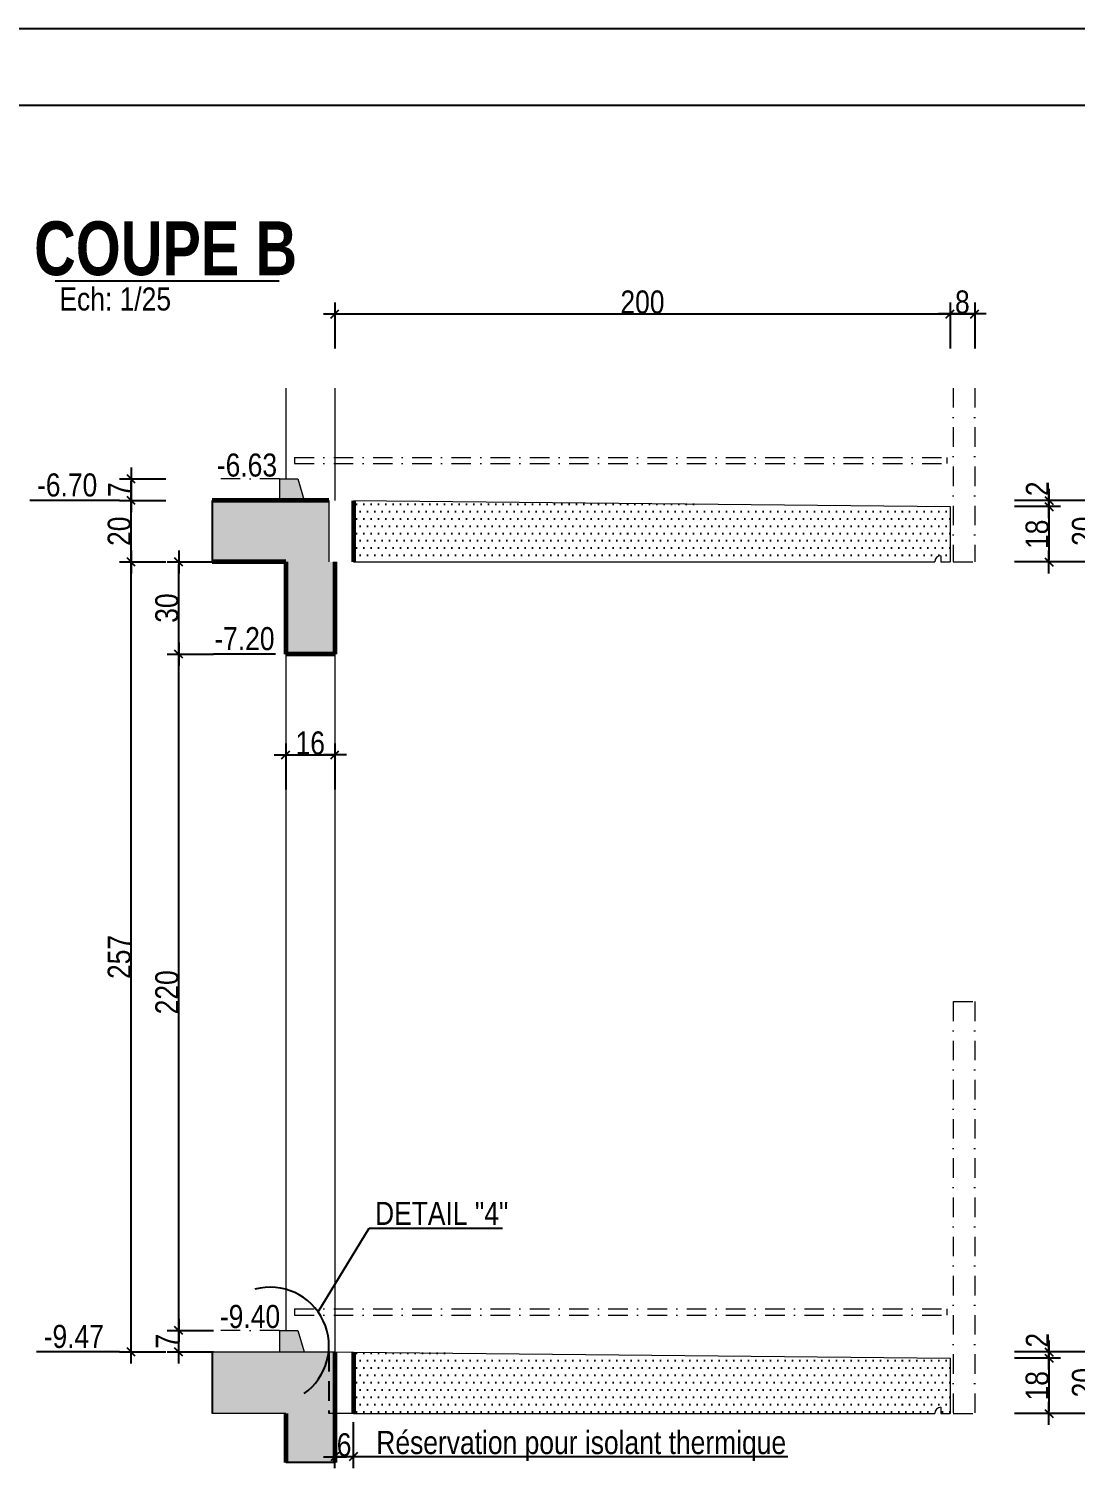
# Model space of a CAD drawing. Header units: millimetres. Extents: x 0 to 26881, y -27198 to -22998.
# Drawn here: x 24419 to 25099, y -23935 to -22998 of the extents above; entities that cross this region are included whole.
import ezdxf
from ezdxf.enums import TextEntityAlignment as Align

# ---------------------------------------------------------------- set-up
doc = ezdxf.new("R2010")
doc.units = ezdxf.units.MM
doc.linetypes.add('CACHEX2', pattern=[19.05, 12.7, -6.35])
doc.linetypes.add('TIRETPTX2', pattern=[50.8, 25.4, -12.7, 0, -12.7])
for name, color, linetype in [('01-Cad  2', 1, 'Continuous'), ('01_cote_gen', 4, 'Continuous'), ('01_linteaux', 2, 'Continuous'), ('01_murs_sup', 2, 'CACHEX2'), ('01_poch_BN', 9, 'Continuous'), ('01_poch_murs', 253, 'Continuous'), ('01_texte', 230, 'Continuous'), ('AA_COTES', 2, 'Continuous')]:
    doc.layers.add(name, color=color, linetype=linetype)
doc.layers.add('01_murs_coup', color=5, linetype='Continuous', lineweight=60)
doc.layers.add('01_tram_axes', color=2, linetype='TIRETPTX2', lineweight=9)
doc.styles.add('ARIAL NA', font='ARIALN.TTF')
doc.styles.add('impact', font='impact.ttf')
doc.styles.add('STYLE2', font='ARIALN.TTF')
doc.dimstyles.new('JB25', dxfattribs={"dimscale": 0.1, "dimtxt": 150, "dimasz": 15, "dimexe": 0.1, "dimexo": 0.1, "dimgap": 0.09, "dimtad": 1, "dimdec": 1, "dimlfac": 0.5, "dimdsep": 46, "dimtxsty": 'STYLE2', "dimblk1": 'BOND_G', "dimblk2": 'BOND_D', "dimsah": 1, "dimcen": 1.5, "dimdle": 0.01, "dimse1": 1, "dimse2": 1, "dimclrd": 4, "dimclre": 2, "dimclrt": 6, "dimazin": 2, "dimtfac": 2.333333, "dimtdec": 1, "dimtix": 1, "dimtmove": 2, "dimatfit": 3, "dimldrblk": 'BOND_G', "dimfxl": 1, "dimtolj": 1, "dimtzin": 0, "dimarcsym": 0})
pattern_1 = [(0, (33.4553, 0), (2.38125, 4.7625), [0, -4.7625])]

# ---------------------------------------------------------------- blocks, each defined once
blk = doc.blocks.new('BOND_G')
at = {"layer": 'AA_COTES', "color": 0}
for p, q in [((0, -5), (0, 15)), ((5, 0), (-5, 0)), ((1.77, 1.77), (-1.77, -1.77))]:
    blk.add_line(p, q, dxfattribs=at)
blk = doc.blocks.new('BOND_D')
at = {"layer": 'AA_COTES', "color": 0}
for p, q in [((5, 0), (-5, 0)), ((-1.77, -1.77), (1.77, 1.77)), ((0, 5), (0, -15))]:
    blk.add_line(p, q, dxfattribs=at)
blk = doc.blocks.new('*D3567')
at = {"layer": '01_cote_gen', "color": 4, "lineweight": -2, "transparency": 16777216}
blk.add_line((24619.11, -23183.96), (25016.11, -23183.96), dxfattribs=at)
at = {"layer": 'Defpoints', "color": 0, "transparency": 16777216}
for p in [(25017.61, -23183.96), (24617.61, -23258.83), (25017.61, -23278.26)]:
    blk.add_point(p, dxfattribs=at)
at = {"layer": '01_cote_gen', "color": 4, "lineweight": -2, "transparency": 16777216, "xscale": 1.5, "yscale": 1.5, "zscale": 1.5, "rotation": 180}
blk.add_blockref('BOND_G', (24617.61, -23183.96), dxfattribs=at)
at = {"layer": '01_cote_gen', "color": 4, "lineweight": -2, "transparency": 16777216, "xscale": 1.5, "yscale": 1.5, "zscale": 1.5}
blk.add_blockref('BOND_D', (25017.61, -23183.96), dxfattribs=at)
at = {"layer": '01_cote_gen', "color": 6, "lineweight": 0, "transparency": 16777216, "insert": (24817.61, -23176.29), "char_height": 15, "attachment_point": 5, "style": 'STYLE2'}
blk.add_mtext('\\A1;200', dxfattribs=at)
blk = doc.blocks.new('*D3576')
at = {"layer": '01_cote_gen', "color": 4, "lineweight": -2, "transparency": 16777216}
blk.add_line((25081.94, -23310.85), (25081.94, -23343.85), dxfattribs=at)
at = {"layer": 'Defpoints', "color": 0, "transparency": 16777216}
for p in [(25017.61, -23309.35), (25017.61, -23345.35), (25081.94, -23345.35)]:
    blk.add_point(p, dxfattribs=at)
at = {"layer": '01_cote_gen', "color": 4, "lineweight": -2, "transparency": 16777216, "xscale": 1.5, "yscale": 1.5, "zscale": 1.5}
for name, p, rotation in [('BOND_G', (25081.94, -23309.35), 90), ('BOND_D', (25081.94, -23345.35), 270)]:
    blk.add_blockref(name, p, dxfattribs=dict(at, rotation=rotation))
at = {"layer": '01_cote_gen', "color": 6, "lineweight": 0, "transparency": 16777216, "insert": (25074.28, -23327.35), "char_height": 15, "attachment_point": 5, "rotation": 90, "style": 'STYLE2'}
blk.add_mtext('\\A1;18', dxfattribs=at)
blk = doc.blocks.new('*D3577')
at = {"layer": '01_cote_gen', "color": 4, "lineweight": -2, "transparency": 16777216}
blk.add_line((25081.94, -23306.85), (25081.94, -23307.85), dxfattribs=at)
at = {"layer": 'Defpoints', "color": 0, "transparency": 16777216}
for p in [(24613.61, -23305.35), (25017.61, -23309.35), (25081.94, -23309.35)]:
    blk.add_point(p, dxfattribs=at)
at = {"layer": '01_cote_gen', "color": 4, "lineweight": -2, "transparency": 16777216, "xscale": 1.5, "yscale": 1.5, "zscale": 1.5}
for name, p, rotation in [('BOND_G', (25081.94, -23305.35), 90), ('BOND_D', (25081.94, -23309.35), 270)]:
    blk.add_blockref(name, p, dxfattribs=dict(at, rotation=rotation))
at = {"layer": '01_cote_gen', "color": 6, "lineweight": 0, "transparency": 16777216, "insert": (25074.4, -23297.74), "char_height": 15, "attachment_point": 5, "rotation": 90, "style": 'STYLE2'}
blk.add_mtext('\\A1;2', dxfattribs=at)
blk = doc.blocks.new('*D3568')
at = {"layer": '01_cote_gen', "color": 4, "lineweight": -2, "transparency": 16777216}
blk.add_line((25112.1, -23306.85), (25112.1, -23343.85), dxfattribs=at)
at = {"layer": 'Defpoints', "color": 0, "transparency": 16777216}
for p in [(25089.44, -23305.35), (25089.44, -23345.35), (25112.1, -23345.35)]:
    blk.add_point(p, dxfattribs=at)
at = {"layer": '01_cote_gen', "color": 4, "lineweight": -2, "transparency": 16777216, "xscale": 1.5, "yscale": 1.5, "zscale": 1.5}
for name, p, rotation in [('BOND_G', (25112.1, -23305.35), 90), ('BOND_D', (25112.1, -23345.35), 270)]:
    blk.add_blockref(name, p, dxfattribs=dict(at, rotation=rotation))
at = {"layer": '01_cote_gen', "color": 6, "lineweight": 0, "transparency": 16777216, "insert": (25104.43, -23325.35), "char_height": 15, "attachment_point": 5, "rotation": 90, "style": 'STYLE2'}
blk.add_mtext('\\A1;20', dxfattribs=at)
blk = doc.blocks.new('*D3578')
at = {"layer": '01_cote_gen', "color": 4, "lineweight": -2, "ltscale": 2, "transparency": 16777216}
blk.add_line((25019.11, -23183.96), (25032.11, -23183.96), dxfattribs=at)
at = {"layer": 'Defpoints', "color": 0, "ltscale": 2, "transparency": 16777216}
for p in [(25033.61, -23183.96), (25017.61, -23191.46), (25033.61, -23232.23)]:
    blk.add_point(p, dxfattribs=at)
at = {"layer": '01_cote_gen', "color": 4, "lineweight": -2, "ltscale": 2, "transparency": 16777216, "xscale": 1.5, "yscale": 1.5, "zscale": 1.5, "rotation": 180}
blk.add_blockref('BOND_G', (25017.61, -23183.96), dxfattribs=at)
at = {"layer": '01_cote_gen', "color": 4, "lineweight": -2, "ltscale": 2, "transparency": 16777216, "xscale": 1.5, "yscale": 1.5, "zscale": 1.5}
blk.add_blockref('BOND_D', (25033.61, -23183.96), dxfattribs=at)
at = {"layer": '01_cote_gen', "color": 6, "lineweight": 0, "ltscale": 2, "transparency": 16777216, "insert": (25025.61, -23176.29), "char_height": 15, "attachment_point": 5, "style": 'STYLE2'}
blk.add_mtext('\\A1;8', dxfattribs=at)
blk = doc.blocks.new('*D3572')
at = {"layer": '01_cote_gen', "color": 4, "lineweight": -2, "transparency": 16777216}
blk.add_line((25081.94, -23864.85), (25081.94, -23897.85), dxfattribs=at)
at = {"layer": 'Defpoints', "color": 0, "transparency": 16777216}
for p in [(25017.61, -23863.35), (25017.61, -23899.35), (25081.94, -23899.35)]:
    blk.add_point(p, dxfattribs=at)
at = {"layer": '01_cote_gen', "color": 4, "lineweight": -2, "transparency": 16777216, "xscale": 1.5, "yscale": 1.5, "zscale": 1.5}
for name, p, rotation in [('BOND_G', (25081.94, -23863.35), 90), ('BOND_D', (25081.94, -23899.35), 270)]:
    blk.add_blockref(name, p, dxfattribs=dict(at, rotation=rotation))
at = {"layer": '01_cote_gen', "color": 6, "lineweight": 0, "transparency": 16777216, "insert": (25074.28, -23881.35), "char_height": 15, "attachment_point": 5, "rotation": 90, "style": 'STYLE2'}
blk.add_mtext('\\A1;18', dxfattribs=at)
blk = doc.blocks.new('*D3565')
at = {"layer": '01_cote_gen', "color": 4, "lineweight": -2, "transparency": 16777216}
blk.add_line((25112.1, -23860.85), (25112.1, -23897.85), dxfattribs=at)
at = {"layer": 'Defpoints', "color": 0, "transparency": 16777216}
for p in [(25089.44, -23859.35), (25089.44, -23899.35), (25112.1, -23899.35)]:
    blk.add_point(p, dxfattribs=at)
at = {"layer": '01_cote_gen', "color": 4, "lineweight": -2, "transparency": 16777216, "xscale": 1.5, "yscale": 1.5, "zscale": 1.5}
for name, p, rotation in [('BOND_G', (25112.1, -23859.35), 90), ('BOND_D', (25112.1, -23899.35), 270)]:
    blk.add_blockref(name, p, dxfattribs=dict(at, rotation=rotation))
at = {"layer": '01_cote_gen', "color": 6, "lineweight": 0, "transparency": 16777216, "insert": (25104.43, -23879.35), "char_height": 15, "attachment_point": 5, "rotation": 90, "style": 'STYLE2'}
blk.add_mtext('\\A1;20', dxfattribs=at)
blk = doc.blocks.new('*D3566')
at = {"layer": '01_cote_gen', "color": 4, "lineweight": -2, "transparency": 16777216}
blk.add_line((25081.94, -23860.85), (25081.94, -23861.85), dxfattribs=at)
at = {"layer": 'Defpoints', "color": 0, "transparency": 16777216}
for p in [(24613.61, -23859.35), (25017.61, -23863.35), (25081.94, -23863.35)]:
    blk.add_point(p, dxfattribs=at)
at = {"layer": '01_cote_gen', "color": 4, "lineweight": -2, "transparency": 16777216, "xscale": 1.5, "yscale": 1.5, "zscale": 1.5}
for name, p, rotation in [('BOND_G', (25081.94, -23859.35), 90), ('BOND_D', (25081.94, -23863.35), 270)]:
    blk.add_blockref(name, p, dxfattribs=dict(at, rotation=rotation))
at = {"layer": '01_cote_gen', "color": 6, "lineweight": 0, "transparency": 16777216, "insert": (25074.4, -23851.74), "char_height": 15, "attachment_point": 5, "rotation": 90, "style": 'STYLE2'}
blk.add_mtext('\\A1;2', dxfattribs=at)
blk = doc.blocks.new('*D3573')
at = {"layer": '01_cote_gen', "color": 4, "lineweight": -2, "ltscale": 0.1, "transparency": 16777216}
blk.add_line((24516.09, -23857.85), (24516.09, -23846.85), dxfattribs=at)
at = {"layer": 'Defpoints', "color": 0, "ltscale": 0.1, "transparency": 16777216}
for p in [(24516.09, -23845.35), (24537.84, -23845.35), (24537.84, -23859.35)]:
    blk.add_point(p, dxfattribs=at)
at = {"layer": '01_cote_gen', "color": 4, "lineweight": -2, "ltscale": 0.1, "transparency": 16777216, "xscale": 1.5, "yscale": 1.5, "zscale": 1.5}
for name, p, rotation in [('BOND_D', (24516.09, -23845.35), 90), ('BOND_G', (24516.09, -23859.35), 270)]:
    blk.add_blockref(name, p, dxfattribs=dict(at, rotation=rotation))
at = {"layer": '01_cote_gen', "color": 6, "ltscale": 0.1, "transparency": 16777216, "insert": (24508.58, -23852.35), "char_height": 15, "attachment_point": 5, "rotation": 90, "style": 'STYLE2'}
blk.add_mtext('\\A1;7', dxfattribs=at)
blk = doc.blocks.new('*D3574')
at = {"layer": '01_cote_gen', "color": 4, "lineweight": -2, "ltscale": 0.1, "transparency": 16777216}
blk.add_line((24516.09, -23843.85), (24516.09, -23406.85), dxfattribs=at)
at = {"layer": 'Defpoints', "color": 0, "ltscale": 0.1, "transparency": 16777216}
for p in [(24516.09, -23405.35), (24585.61, -23405.35), (24538.59, -23845.35)]:
    blk.add_point(p, dxfattribs=at)
at = {"layer": '01_cote_gen', "color": 4, "lineweight": -2, "ltscale": 0.1, "transparency": 16777216, "xscale": 1.5, "yscale": 1.5, "zscale": 1.5}
for name, p, rotation in [('BOND_D', (24516.09, -23405.35), 90), ('BOND_G', (24516.09, -23845.35), 270)]:
    blk.add_blockref(name, p, dxfattribs=dict(at, rotation=rotation))
at = {"layer": '01_cote_gen', "color": 6, "ltscale": 0.1, "transparency": 16777216, "insert": (24508.43, -23625.35), "char_height": 15, "attachment_point": 5, "rotation": 90, "style": 'STYLE2'}
blk.add_mtext('\\A1;220', dxfattribs=at)
blk = doc.blocks.new('*D3575')
at = {"layer": '01_cote_gen', "color": 4, "lineweight": -2, "ltscale": 0.1, "transparency": 16777216}
blk.add_line((24485.17, -23857.85), (24485.17, -23346.85), dxfattribs=at)
at = {"layer": 'Defpoints', "color": 0, "ltscale": 0.1, "transparency": 16777216}
for p in [(24485.17, -23345.35), (24561.73, -23345.35), (24575.73, -23859.35)]:
    blk.add_point(p, dxfattribs=at)
at = {"layer": '01_cote_gen', "color": 4, "lineweight": -2, "ltscale": 0.1, "transparency": 16777216, "xscale": 1.5, "yscale": 1.5, "zscale": 1.5}
for name, p, rotation in [('BOND_D', (24485.17, -23345.35), 90), ('BOND_G', (24485.17, -23859.35), 270)]:
    blk.add_blockref(name, p, dxfattribs=dict(at, rotation=rotation))
at = {"layer": '01_cote_gen', "color": 6, "ltscale": 0.1, "transparency": 16777216, "insert": (24477.5, -23602.35), "char_height": 15, "attachment_point": 5, "rotation": 90, "style": 'STYLE2'}
blk.add_mtext('\\A1;257', dxfattribs=at)
blk = doc.blocks.new('*D3569')
at = {"layer": '01_cote_gen', "color": 4, "lineweight": -2, "ltscale": 0.1, "transparency": 16777216}
blk.add_line((24516.09, -23403.85), (24516.09, -23346.85), dxfattribs=at)
at = {"layer": 'Defpoints', "color": 0, "ltscale": 0.1, "transparency": 16777216}
for p in [(24516.09, -23345.35), (24585.61, -23345.35), (24585.61, -23405.35)]:
    blk.add_point(p, dxfattribs=at)
at = {"layer": '01_cote_gen', "color": 4, "lineweight": -2, "ltscale": 0.1, "transparency": 16777216, "xscale": 1.5, "yscale": 1.5, "zscale": 1.5}
for name, p, rotation in [('BOND_D', (24516.09, -23345.35), 90), ('BOND_G', (24516.09, -23405.35), 270)]:
    blk.add_blockref(name, p, dxfattribs=dict(at, rotation=rotation))
at = {"layer": '01_cote_gen', "color": 6, "ltscale": 0.1, "transparency": 16777216, "insert": (24508.43, -23375.35), "char_height": 15, "attachment_point": 5, "rotation": 90, "style": 'STYLE2'}
blk.add_mtext('\\A1;30', dxfattribs=at)
blk = doc.blocks.new('*D3570')
at = {"layer": '01_cote_gen', "color": 4, "lineweight": -2, "ltscale": 0.1, "transparency": 16777216}
blk.add_line((24485.17, -23343.85), (24485.17, -23306.85), dxfattribs=at)
at = {"layer": 'Defpoints', "color": 0, "ltscale": 0.1, "transparency": 16777216}
for p in [(24485.17, -23305.35), (24545.51, -23305.35), (24549.85, -23345.35)]:
    blk.add_point(p, dxfattribs=at)
at = {"layer": '01_cote_gen', "color": 4, "lineweight": -2, "ltscale": 0.1, "transparency": 16777216, "xscale": 1.5, "yscale": 1.5, "zscale": 1.5}
for name, p, rotation in [('BOND_D', (24485.17, -23305.35), 90), ('BOND_G', (24485.17, -23345.35), 270)]:
    blk.add_blockref(name, p, dxfattribs=dict(at, rotation=rotation))
at = {"layer": '01_cote_gen', "color": 6, "ltscale": 0.1, "transparency": 16777216, "insert": (24477.5, -23325.35), "char_height": 15, "attachment_point": 5, "rotation": 90, "style": 'STYLE2'}
blk.add_mtext('\\A1;20', dxfattribs=at)
blk = doc.blocks.new('*D3571')
at = {"layer": '01_cote_gen', "color": 4, "lineweight": -2, "ltscale": 0.1, "transparency": 16777216}
blk.add_line((24485.17, -23303.85), (24485.17, -23292.85), dxfattribs=at)
at = {"layer": 'Defpoints', "color": 0, "ltscale": 0.1, "transparency": 16777216}
for p in [(24485.17, -23291.35), (24537.84, -23291.35), (24537.84, -23305.35)]:
    blk.add_point(p, dxfattribs=at)
at = {"layer": '01_cote_gen', "color": 4, "lineweight": -2, "ltscale": 0.1, "transparency": 16777216, "xscale": 1.5, "yscale": 1.5, "zscale": 1.5}
for name, p, rotation in [('BOND_D', (24485.17, -23291.35), 90), ('BOND_G', (24485.17, -23305.35), 270)]:
    blk.add_blockref(name, p, dxfattribs=dict(at, rotation=rotation))
at = {"layer": '01_cote_gen', "color": 6, "ltscale": 0.1, "transparency": 16777216, "insert": (24477.66, -23298.35), "char_height": 15, "attachment_point": 5, "rotation": 90, "style": 'STYLE2'}
blk.add_mtext('\\A1;7', dxfattribs=at)
blk = doc.blocks.new('*D3579')
at = {"layer": '01_cote_gen', "color": 4, "lineweight": -2, "ltscale": 0.1, "transparency": 16777216}
blk.add_line((24628.11, -23927.5), (24619.11, -23927.5), dxfattribs=at)
at = {"layer": 'Defpoints', "color": 0, "ltscale": 0.1, "transparency": 16777216}
for p in [(24617.61, -23895.35), (24629.61, -23899.35), (24617.61, -23927.5)]:
    blk.add_point(p, dxfattribs=at)
at = {"layer": '01_cote_gen', "color": 4, "lineweight": -2, "ltscale": 0.1, "transparency": 16777216, "xscale": 1.5, "yscale": 1.5, "zscale": 1.5, "rotation": 180}
blk.add_blockref('BOND_D', (24617.61, -23927.5), dxfattribs=at)
at = {"layer": '01_cote_gen', "color": 4, "lineweight": -2, "ltscale": 0.1, "transparency": 16777216, "xscale": 1.5, "yscale": 1.5, "zscale": 1.5}
blk.add_blockref('BOND_G', (24629.61, -23927.5), dxfattribs=at)
at = {"layer": '01_cote_gen', "color": 6, "ltscale": 0.1, "transparency": 16777216, "insert": (24623.61, -23919.83), "char_height": 15, "attachment_point": 5, "style": 'STYLE2'}
blk.add_mtext('\\A1;6', dxfattribs=at)
blk = doc.blocks.new('*D3581')
at = {"layer": '01_cote_gen', "color": 4, "lineweight": -2, "ltscale": 0.1, "transparency": 16777216}
blk.add_line((24587.11, -23470.88), (24616.11, -23470.88), dxfattribs=at)
at = {"layer": 'Defpoints', "color": 0, "ltscale": 0.1, "transparency": 16777216}
for p in [(24617.61, -23470.88), (24585.61, -23501.99), (24617.61, -23501.99)]:
    blk.add_point(p, dxfattribs=at)
at = {"layer": '01_cote_gen', "color": 4, "lineweight": -2, "ltscale": 0.1, "transparency": 16777216, "xscale": 1.5, "yscale": 1.5, "zscale": 1.5, "rotation": 180}
blk.add_blockref('BOND_G', (24585.61, -23470.88), dxfattribs=at)
at = {"layer": '01_cote_gen', "color": 4, "lineweight": -2, "ltscale": 0.1, "transparency": 16777216, "xscale": 1.5, "yscale": 1.5, "zscale": 1.5}
blk.add_blockref('BOND_D', (24617.61, -23470.88), dxfattribs=at)
at = {"layer": '01_cote_gen', "color": 6, "ltscale": 0.1, "transparency": 16777216, "insert": (24601.61, -23463.21), "char_height": 15, "attachment_point": 5, "style": 'STYLE2'}
blk.add_mtext('\\A1;16', dxfattribs=at)

msp = doc.modelspace()

# ---------------------------------------------------------------- hatches: boundary and pattern name
at = {"layer": '01_poch_BN', "ltscale": 0.1}
h = msp.add_hatch(color=256, dxfattribs=at)
h.dxf.hatch_style = 1
h.paths.add_polyline_path([(24593.61, -23291.35), (24581.61, -23291.35), (24581.61, -23305.35), (24597.61, -23305.35)])
h.paths.add_polyline_path([(24613.61, -23305.35), (24537.84, -23305.35), (24537.84, -23345.35), (24585.61, -23345.35), (24585.61, -23405.35), (24617.61, -23405.35), (24617.61, -23345.35), (24613.61, -23345.35)])
h = msp.add_hatch(color=256, dxfattribs=at)
h.dxf.hatch_style = 1
h.paths.add_polyline_path([(24617.61, -23859.35), (24613.61, -23859.35), (24537.84, -23859.35), (24537.84, -23899.35), (24585.61, -23899.35), (24585.61, -23931.35), (24617.61, -23931.35)])
h.paths.add_polyline_path([(24593.61, -23845.35), (24581.61, -23845.35), (24581.61, -23859.35), (24597.61, -23859.35)])
at = {"layer": '01_poch_murs', "ltscale": 0.1}
h = msp.add_hatch(dxfattribs=at)
h.set_pattern_fill('DOTS', color=256, scale=3)
h.set_pattern_definition(pattern_1)
h.paths.add_polyline_path([(25017.61, -23309.35), (24629.61, -23305.35), (24629.61, -23345.35), (25007.61, -23345.35, -0.414214), (25011.61, -23341.35), (25011.61, -23345.35), (25017.61, -23345.35)])
h = msp.add_hatch(dxfattribs=at)
h.set_pattern_fill('DOTS', color=256, scale=3)
h.set_pattern_definition(pattern_1)
h.paths.add_polyline_path([(25017.61, -23863.35), (24629.61, -23859.51), (24629.61, -23899.35), (25007.61, -23899.35, -0.414214), (25011.61, -23895.35), (25011.61, -23899.35), (25017.61, -23899.35)])

# ---------------------------------------------------------------- linework, layer by layer
at = {"layer": '01-Cad  2'}
for p, q in [((26880.5, -22998.43), (19013.04, -22998.43)), ((26830.5, -23048.43), (19063.04, -23048.43))]:
    msp.add_line(p, q, dxfattribs=at)
at = {"layer": '01_linteaux', "lineweight": 0}
for p, q in [((24585.61, -23232.23), (24585.61, -23291.35)), ((24617.61, -23232.23), (24617.61, -23305.39)), ((24585.61, -23405.35), (24585.61, -23845.35)), ((24617.61, -23405.35), (24617.61, -23859.35)), ((24617.61, -23859.35), (24629.61, -23859.51)), ((24629.61, -23899.35), (24613.61, -23899.35))]:
    msp.add_line(p, q, dxfattribs=at)
at = {"layer": '01_murs_coup', "linetype": 'Continuous', "lineweight": 0}
for p, q in [((24581.61, -23291.35), (24593.61, -23291.35)), ((24581.61, -23291.35), (24581.61, -23305.35)), ((24593.61, -23291.35), (24597.61, -23305.35)), ((24613.61, -23305.35), (24613.61, -23345.35)), ((24629.61, -23305.35), (25017.61, -23309.35)), ((25017.61, -23309.35), (25017.61, -23345.35)), ((24629.61, -23345.35), (25007.61, -23345.35)), ((25011.61, -23341.35), (25011.61, -23345.35)), ((25011.61, -23345.35), (25017.61, -23345.35)), ((24581.61, -23845.35), (24593.61, -23845.35)), ((24581.61, -23845.35), (24581.61, -23859.35)), ((24593.61, -23845.35), (24597.61, -23859.35)), ((24537.84, -23859.35), (24613.61, -23859.35)), ((24613.61, -23859.35), (24617.61, -23859.35)), ((24629.61, -23859.51), (25017.61, -23863.35)), ((25017.61, -23863.35), (25017.61, -23899.35)), ((24585.61, -23899.35), (24537.84, -23899.35)), ((24629.61, -23899.35), (25007.61, -23899.35)), ((25011.61, -23895.35), (25011.61, -23899.35)), ((25011.61, -23899.35), (25017.61, -23899.35))]:
    msp.add_line(p, q, dxfattribs=at)
at = {"layer": '01_murs_coup'}
for p, q in [((24613.61, -23305.35), (24537.84, -23305.35)), ((24629.61, -23305.51), (24629.61, -23345.35)), ((24585.61, -23345.35), (24537.84, -23345.35)), ((24585.61, -23345.35), (24585.61, -23405.35)), ((24617.61, -23345.35), (24617.61, -23405.35)), ((24617.61, -23405.35), (24585.61, -23405.35)), ((24617.61, -23859.35), (24617.61, -23931.35)), ((24629.61, -23859.51), (24629.61, -23899.35)), ((24585.61, -23899.35), (24585.61, -23931.35))]:
    msp.add_line(p, q, dxfattribs=at)
at = {"layer": '01_murs_coup', "linetype": 'Continuous', "lineweight": 0}
for centre in [(25011.61, -23345.35), (25011.61, -23899.35)]:
    msp.add_arc(centre, 4, 90, 180, dxfattribs=at)
at = {"layer": '01_murs_sup'}
msp.add_line((24613.61, -23859.35), (24613.61, -23899.35), dxfattribs=at)
at = {"layer": '01_poch_BN', "ltscale": 0.1}
for p, q in [((24537.84, -23305.35), (24537.84, -23345.35)), ((24537.84, -23859.35), (24537.84, -23899.35)), ((24617.61, -23931.35), (24585.61, -23931.35))]:
    msp.add_line(p, q, dxfattribs=at)
at = {"layer": '01_texte'}
for p, q in [((24435.74, -23162.33), (24581.34, -23162.33)), ((24477.67, -23305.35), (24419.35, -23305.35)), ((24578.99, -23405.35), (24538.59, -23405.35)), ((24606.72, -23833.34), (24639.91, -23778.86)), ((24639.91, -23778.86), (24726.63, -23778.86)), ((24477.67, -23859.35), (24423.67, -23859.35)), ((24912.21, -23927.5), (24637.11, -23927.5))]:
    msp.add_line(p, q, dxfattribs=at)
msp.add_arc((24575.61, -23855.35), 38.11, 305.26313, 105.21393, dxfattribs=at)
at = {"layer": '01_tram_axes', "ltscale": 0.5}
for p, q in [((25019.61, -23232.23), (25019.61, -23345.35)), ((25033.61, -23232.23), (25033.61, -23345.35)), ((24591.4, -23277.35), (25015.61, -23277.35)), ((24591.4, -23277.35), (24591.4, -23281.35)), ((24591.4, -23281.35), (25015.61, -23281.35)), ((25015.61, -23277.35), (25015.61, -23281.35)), ((24581.61, -23291.35), (24537.84, -23291.35)), ((25019.61, -23345.35), (25033.61, -23345.35)), ((25019.61, -23631.35), (25033.61, -23631.35)), ((25019.61, -23631.35), (25019.61, -23899.35)), ((25033.61, -23631.35), (25033.61, -23899.35)), ((24591.4, -23831.35), (25015.61, -23831.35)), ((24591.4, -23831.35), (24591.4, -23835.35)), ((24591.4, -23835.35), (25015.61, -23835.35)), ((25015.61, -23831.35), (25015.61, -23835.35)), ((24581.61, -23845.35), (24537.84, -23845.35)), ((25019.61, -23899.35), (25033.61, -23899.35))]:
    msp.add_line(p, q, dxfattribs=at)

# ---------------------------------------------------------------- texts
at = {"layer": '01_texte', "style": 'impact'}
msp.add_text('COUPE B', height=35, dxfattribs=at).set_placement((24507.55, -23141.23), align=Align.MIDDLE)
at = {"layer": '01_texte'}
for s, style, p in [('Ech: 1/25', 'STYLE2', (24438.48, -23181.74)), ('-6.63', 'ARIAL NA', (24540.86, -23289.78)), ('-6.70', 'ARIAL NA', (24423.94, -23302.73)), ('-7.20', 'ARIAL NA', (24539.22, -23402.73)), ('DETAIL "4"', 'ARIAL NA', (24643.72, -23776.7)), ('-9.40', 'ARIAL NA', (24542.86, -23843.78)), ('-9.47', 'ARIAL NA', (24428.27, -23856.73)), ('Réservation pour isolant thermique', 'ARIAL NA', (24644.54, -23925.77))]:
    msp.add_text(s, height=15, dxfattribs=dict(at, style=style)).set_placement(p)

# ---------------------------------------------------------------- dimensions: what is measured, and where the dimension line sits
at = {"layer": '01_cote_gen', "lineweight": 0}
dim = msp.add_linear_dim(base=(25017.61, -23183.96), p1=(24617.61, -23258.83), p2=(25017.61, -23278.26), dimstyle='JB25', dxfattribs=at)
dim.commit()
dim.dimension.update_dxf_attribs({"geometry": '*D3567', "text_midpoint": (24817.61, -23176.29)})
at = {"layer": '01_cote_gen', "lineweight": 0, "ltscale": 2}
dim = msp.add_linear_dim(base=(25033.61, -23183.96), p1=(25017.61, -23191.46), p2=(25033.61, -23232.23), dimstyle='JB25', dxfattribs=at)
dim.commit()
dim.dimension.update_dxf_attribs({"geometry": '*D3578', "text_midpoint": (25025.61, -23176.29)})
at = {"layer": '01_cote_gen', "ltscale": 0.1}
for base, p1, p2, picture, middle in [((24485.17, -23291.35), (24537.84, -23305.35), (24537.84, -23291.35), '*D3571', (24477.66, -23298.35)), ((24485.17, -23305.35), (24549.85, -23345.35), (24545.51, -23305.35), '*D3570', (24477.5, -23325.35)), ((24485.17, -23345.35), (24575.73, -23859.35), (24561.73, -23345.35), '*D3575', (24477.5, -23602.35)), ((24516.09, -23345.35), (24585.61, -23405.35), (24585.61, -23345.35), '*D3569', (24508.43, -23375.35)), ((24516.09, -23405.35), (24538.59, -23845.35), (24585.61, -23405.35), '*D3574', (24508.43, -23625.35)), ((24516.09, -23845.35), (24537.84, -23859.35), (24537.84, -23845.35), '*D3573', (24508.58, -23852.35))]:
    dim = msp.add_linear_dim(base=base, p1=p1, p2=p2, angle=90, dimstyle='JB25', dxfattribs=at)
    dim.commit()
    dim.dimension.update_dxf_attribs({"geometry": picture, "text_midpoint": middle})
at = {"layer": '01_cote_gen', "lineweight": 0}
for base, p1, p2, picture, middle in [((25081.94, -23309.35), (24613.61, -23305.35), (25017.61, -23309.35), '*D3577', (25074.4, -23297.74)), ((25081.94, -23863.35), (24613.61, -23859.35), (25017.61, -23863.35), '*D3566', (25074.4, -23851.74))]:
    dim = msp.add_linear_dim(base=base, p1=p1, p2=p2, angle=90, dimstyle='JB25', dxfattribs=at)
    dim.commit()
    dim.dimension.update_dxf_attribs({"geometry": picture, "text_midpoint": middle, "dimtype": 160})
for base, p1, p2, picture, middle in [((25081.94, -23345.35), (25017.61, -23309.35), (25017.61, -23345.35), '*D3576', (25074.28, -23327.35)), ((25112.1, -23345.35), (25089.44, -23305.35), (25089.44, -23345.35), '*D3568', (25104.43, -23325.35)), ((25112.1, -23899.35), (25089.44, -23859.35), (25089.44, -23899.35), '*D3565', (25104.43, -23879.35)), ((25081.94, -23899.35), (25017.61, -23863.35), (25017.61, -23899.35), '*D3572', (25074.28, -23881.35))]:
    dim = msp.add_linear_dim(base=base, p1=p1, p2=p2, angle=90, dimstyle='JB25', dxfattribs=at)
    dim.commit()
    dim.dimension.update_dxf_attribs({"geometry": picture, "text_midpoint": middle})
at = {"layer": '01_cote_gen', "ltscale": 0.1}
for base, p1, p2, picture, middle in [((24617.61, -23470.88), (24585.61, -23501.99), (24617.61, -23501.99), '*D3581', (24601.61, -23463.21)), ((24617.61, -23927.5), (24629.61, -23899.35), (24617.61, -23895.35), '*D3579', (24623.61, -23919.83))]:
    dim = msp.add_linear_dim(base=base, p1=p1, p2=p2, dimstyle='JB25', dxfattribs=at)
    dim.commit()
    dim.dimension.update_dxf_attribs({"geometry": picture, "text_midpoint": middle})

doc.saveas('drawing.dxf')
